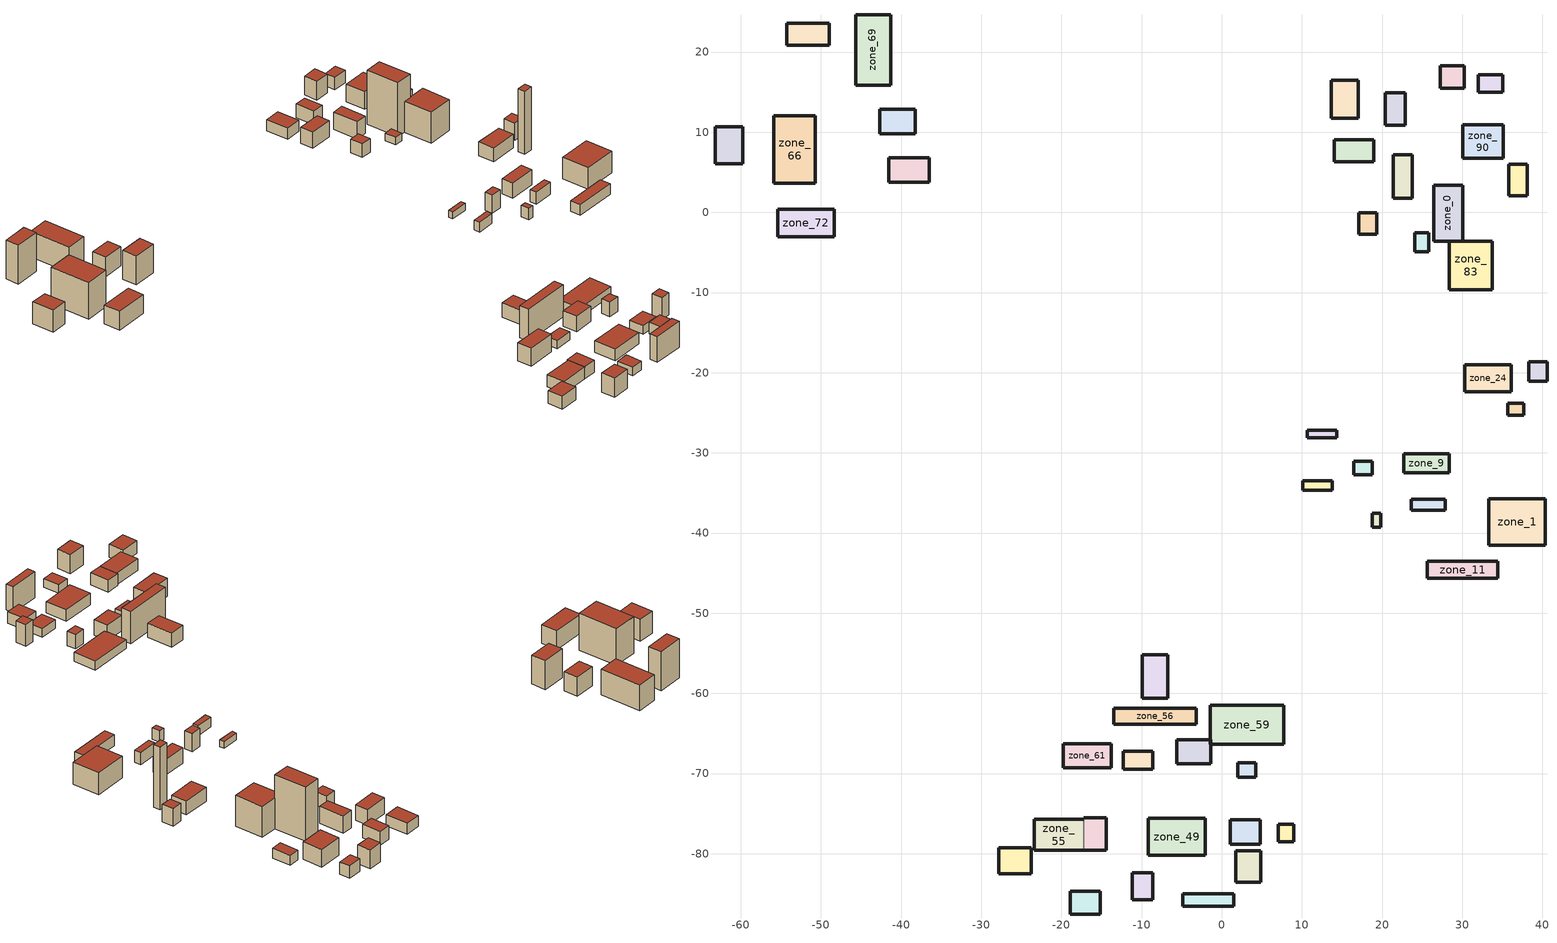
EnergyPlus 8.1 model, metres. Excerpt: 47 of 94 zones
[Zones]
zone_0
 floor ground (Interior Floor): 26.42,-3.58 26.42,3.36 30.04,3.36 30.04,-3.58 z0
 wall outside (Exterior Wall): 26.42,-3.58 30.04,-3.58 30.04,3.36 26.42,3.36 26.42,-3.58 z0:11.54
 roof outside (Exterior Roof): 26.42,-3.58 30.04,-3.58 30.04,3.36 26.42,3.36 z11.54
zone_1
 floor ground (Interior Floor): 33.33,-41.52 33.33,-35.74 40.37,-35.74 40.37,-41.52 z0
 wall outside (Exterior Wall): 33.33,-41.52 40.37,-41.52 40.37,-35.74 33.33,-35.74 33.33,-41.52 z0:4.65
 roof outside (Exterior Roof): 33.33,-41.52 40.37,-41.52 40.37,-35.74 33.33,-35.74 z4.65
zone_9
 floor ground (Interior Floor): 22.73,-32.5 22.73,-30.09 28.4,-30.09 28.4,-32.5 z0
 wall outside (Exterior Wall): 22.73,-32.5 28.4,-32.5 28.4,-30.09 22.73,-30.09 22.73,-32.5 z0:3.24
 roof outside (Exterior Roof): 22.73,-32.5 28.4,-32.5 28.4,-30.09 22.73,-30.09 z3.24
zone_10
 floor ground (Interior Floor): 23.67,-37.14 23.67,-35.77 27.89,-35.77 27.89,-37.14 z0
 wall outside (Exterior Wall): 23.67,-37.14 27.89,-37.14 27.89,-35.77 23.67,-35.77 23.67,-37.14 z0:2.62
 roof outside (Exterior Roof): 23.67,-37.14 27.89,-37.14 27.89,-35.77 23.67,-35.77 z2.62
zone_11
 floor ground (Interior Floor): 25.65,-45.66 25.65,-43.5 34.42,-43.5 34.42,-45.66 z0
 wall outside (Exterior Wall): 25.65,-45.66 34.42,-45.66 34.42,-43.5 25.65,-43.5 25.65,-45.66 z0:2.28
 roof outside (Exterior Roof): 25.65,-45.66 34.42,-45.66 34.42,-43.5 25.65,-43.5 z2.28
zone_14
 floor ground (Interior Floor): 10.7,-28.11 10.7,-27.18 14.35,-27.18 14.35,-28.11 z0
 wall outside (Exterior Wall): 10.7,-28.11 14.35,-28.11 14.35,-27.18 10.7,-27.18 10.7,-28.11 z0:1.44
 roof outside (Exterior Roof): 10.7,-28.11 14.35,-28.11 14.35,-27.18 10.7,-27.18 z1.44
zone_15
 floor ground (Interior Floor): 10.11,-34.64 10.11,-33.45 13.77,-33.45 13.77,-34.64 z0
 wall outside (Exterior Wall): 10.11,-34.64 13.77,-34.64 13.77,-33.45 10.11,-33.45 10.11,-34.64 z0:2.1
 roof outside (Exterior Roof): 10.11,-34.64 13.77,-34.64 13.77,-33.45 10.11,-33.45 z2.1
zone_16
 floor ground (Interior Floor): 16.47,-32.7 16.47,-31.04 18.79,-31.04 18.79,-32.7 z0
 wall outside (Exterior Wall): 16.47,-32.7 18.79,-32.7 18.79,-31.04 16.47,-31.04 16.47,-32.7 z0:3.87
 roof outside (Exterior Roof): 16.47,-32.7 18.79,-32.7 18.79,-31.04 16.47,-31.04 z3.87
zone_17
 floor ground (Interior Floor): 18.75,-39.26 18.75,-37.55 19.81,-37.55 19.81,-39.26 z0
 wall outside (Exterior Wall): 18.75,-39.26 19.81,-39.26 19.81,-37.55 18.75,-37.55 18.75,-39.26 z0:2.47
 roof outside (Exterior Roof): 18.75,-39.26 19.81,-39.26 19.81,-37.55 18.75,-37.55 z2.47
zone_18
 floor ground (Interior Floor): 35.71,-25.28 35.71,-23.8 37.68,-23.8 37.68,-25.28 z0
 wall outside (Exterior Wall): 35.71,-25.28 37.68,-25.28 37.68,-23.8 35.71,-23.8 35.71,-25.28 z0:13.42
 roof outside (Exterior Roof): 35.71,-25.28 37.68,-25.28 37.68,-23.8 35.71,-23.8 z13.42
zone_23
 floor ground (Interior Floor): 38.31,-21.08 38.31,-18.62 40.57,-18.62 40.57,-21.08 z0
 wall outside (Exterior Wall): 38.31,-21.08 40.57,-21.08 40.57,-18.62 38.31,-18.62 38.31,-21.08 z0:3.73
 roof outside (Exterior Roof): 38.31,-21.08 40.57,-21.08 40.57,-18.62 38.31,-18.62 z3.73
zone_24
 floor ground (Interior Floor): 30.3,-22.37 30.3,-19.04 36.13,-19.04 36.13,-22.37 z0
 wall outside (Exterior Wall): 30.3,-22.37 36.13,-22.37 36.13,-19.04 30.3,-19.04 30.3,-22.37 z0:2.94
 roof outside (Exterior Roof): 30.3,-22.37 36.13,-22.37 36.13,-19.04 30.3,-19.04 z2.94
zone_49
 floor ground (Interior Floor): -9.14,-80.19 -9.14,-75.56 -2.06,-75.56 -2.06,-80.19 z0
 wall outside (Exterior Wall): -9.14,-80.19 -2.06,-80.19 -2.06,-75.56 -9.14,-75.56 -9.14,-80.19 z0:2.44
 roof outside (Exterior Roof): -9.14,-80.19 -2.06,-80.19 -2.06,-75.56 -9.14,-75.56 z2.44
zone_50
 floor ground (Interior Floor): 1.05,-78.81 1.05,-75.77 4.83,-75.77 4.83,-78.81 z0
 wall outside (Exterior Wall): 1.05,-78.81 4.83,-78.81 4.83,-75.77 1.05,-75.77 1.05,-78.81 z0:1.81
 roof outside (Exterior Roof): 1.05,-78.81 4.83,-78.81 4.83,-75.77 1.05,-75.77 z1.81
zone_51
 floor ground (Interior Floor): -17.24,-79.55 -17.24,-75.52 -14.4,-75.52 -14.4,-79.55 z0
 wall outside (Exterior Wall): -17.24,-79.55 -14.4,-79.55 -14.4,-75.52 -17.24,-75.52 z0:2.54
 wall to zone_55 (Interior Wall): -17.24,-75.52 -17.24,-79.55 z0:2.54
 roof outside (Exterior Roof): -17.24,-79.55 -14.4,-79.55 -14.4,-75.52 -17.24,-75.52 z2.54
zone_52
 floor ground (Interior Floor): -11.18,-85.75 -11.18,-82.38 -8.61,-82.38 -8.61,-85.75 z0
 wall outside (Exterior Wall): -11.18,-85.75 -8.61,-85.75 -8.61,-82.38 -11.18,-82.38 -11.18,-85.75 z0:1.84
 roof outside (Exterior Roof): -11.18,-85.75 -8.61,-85.75 -8.61,-82.38 -11.18,-82.38 z1.84
zone_53
 floor ground (Interior Floor): -27.81,-82.48 -27.81,-79.27 -23.79,-79.27 -23.79,-82.48 z0
 wall outside (Exterior Wall): -27.81,-82.48 -23.79,-82.48 -23.79,-79.27 -27.81,-79.27 -27.81,-82.48 z0:2.75
 roof outside (Exterior Roof): -27.81,-82.48 -23.79,-82.48 -23.79,-79.27 -27.81,-79.27 z2.75
zone_54
 floor ground (Interior Floor): -18.88,-87.55 -18.88,-84.68 -15.13,-84.68 -15.13,-87.55 z0
 wall outside (Exterior Wall): -18.88,-87.55 -15.13,-87.55 -15.13,-84.68 -18.88,-84.68 -18.88,-87.55 z0:4.1
 roof outside (Exterior Roof): -18.88,-87.55 -15.13,-87.55 -15.13,-84.68 -18.88,-84.68 z4.1
zone_55
 floor ground (Interior Floor): -23.4,-79.55 -23.4,-75.73 -17.24,-75.73 -17.24,-79.55 z0
 wall outside (Exterior Wall): -17.24,-75.73 -23.4,-75.73 -23.4,-79.55 -17.24,-79.55 z0:2.54
 roof outside (Exterior Roof): -23.4,-79.55 -17.24,-79.55 -17.24,-75.73 -23.4,-75.73 z2.54
zone_56
 floor ground (Interior Floor): -13.44,-63.84 -13.44,-61.85 -3.2,-61.85 -3.2,-63.84 z0
 wall outside (Exterior Wall): -13.44,-63.84 -3.2,-63.84 -3.2,-61.85 -13.44,-61.85 -13.44,-63.84 z0:6.86
 roof outside (Exterior Roof): -13.44,-63.84 -3.2,-63.84 -3.2,-61.85 -13.44,-61.85 z6.86
zone_57
 floor ground (Interior Floor): -5.62,-68.75 -5.62,-65.76 -1.37,-65.76 -1.37,-68.75 z0
 wall outside (Exterior Wall): -5.62,-68.75 -1.37,-68.75 -1.37,-65.76 -5.62,-65.76 -5.62,-68.75 z0:3.31
 roof outside (Exterior Roof): -5.62,-68.75 -1.37,-68.75 -1.37,-65.76 -5.62,-65.76 z3.31
zone_58
 floor ground (Interior Floor): -12.26,-69.49 -12.26,-67.21 -8.6,-67.21 -8.6,-69.49 z0
 wall outside (Exterior Wall): -12.26,-69.49 -8.6,-69.49 -8.6,-67.21 -12.26,-67.21 -12.26,-69.49 z0:1.74
 roof outside (Exterior Roof): -12.26,-69.49 -8.6,-69.49 -8.6,-67.21 -12.26,-67.21 z1.74
zone_59
 floor ground (Interior Floor): -1.45,-66.35 -1.45,-61.51 7.72,-61.51 7.72,-66.35 z0
 wall outside (Exterior Wall): -1.45,-66.35 7.72,-66.35 7.72,-61.51 -1.45,-61.51 -1.45,-66.35 z0:1.89
 roof outside (Exterior Roof): -1.45,-66.35 7.72,-66.35 7.72,-61.51 -1.45,-61.51 z1.89
zone_60
 floor ground (Interior Floor): 2.01,-70.48 2.01,-68.65 4.26,-68.65 4.26,-70.48 z0
 wall outside (Exterior Wall): 2.01,-70.48 4.26,-70.48 4.26,-68.65 2.01,-68.65 2.01,-70.48 z0:3.06
 roof outside (Exterior Roof): 2.01,-70.48 4.26,-70.48 4.26,-68.65 2.01,-68.65 z3.06
zone_61
 floor ground (Interior Floor): -19.77,-69.26 -19.77,-66.26 -13.8,-66.26 -13.8,-69.26 z0
 wall outside (Exterior Wall): -19.77,-69.26 -13.8,-69.26 -13.8,-66.26 -19.77,-66.26 -19.77,-69.26 z0:3.8
 roof outside (Exterior Roof): -19.77,-69.26 -13.8,-69.26 -13.8,-66.26 -19.77,-66.26 z3.8
zone_62
 floor ground (Interior Floor): -9.91,-60.64 -9.91,-55.2 -6.71,-55.2 -6.71,-60.64 z0
 wall outside (Exterior Wall): -9.91,-60.64 -6.71,-60.64 -6.71,-55.2 -9.91,-55.2 -9.91,-60.64 z0:3.07
 roof outside (Exterior Roof): -9.91,-60.64 -6.71,-60.64 -6.71,-55.2 -9.91,-55.2 z3.07
zone_63
 floor ground (Interior Floor): 7.04,-78.51 7.04,-76.29 8.98,-76.29 8.98,-78.51 z0
 wall outside (Exterior Wall): 7.04,-78.51 8.98,-78.51 8.98,-76.29 7.04,-76.29 7.04,-78.51 z0:4.64
 roof outside (Exterior Roof): 7.04,-78.51 8.98,-78.51 8.98,-76.29 7.04,-76.29 z4.64
zone_64
 floor ground (Interior Floor): -4.87,-86.56 -4.87,-84.97 1.51,-84.97 1.51,-86.56 z0
 wall outside (Exterior Wall): -4.87,-86.56 1.51,-86.56 1.51,-84.97 -4.87,-84.97 -4.87,-86.56 z0:5.51
 roof outside (Exterior Roof): -4.87,-86.56 1.51,-86.56 1.51,-84.97 -4.87,-84.97 z5.51
zone_65
 floor ground (Interior Floor): 1.74,-83.53 1.74,-79.66 4.87,-79.66 4.87,-83.53 z0
 wall outside (Exterior Wall): 1.74,-83.53 4.87,-83.53 4.87,-79.66 1.74,-79.66 1.74,-83.53 z0:2.5
 roof outside (Exterior Roof): 1.74,-83.53 4.87,-83.53 4.87,-79.66 1.74,-79.66 z2.5
zone_66
 floor ground (Interior Floor): -55.85,3.64 -55.85,12.06 -50.68,12.06 -50.68,3.64 z0
 wall outside (Exterior Wall): -55.85,3.64 -50.68,3.64 -50.68,12.06 -55.85,12.06 -55.85,3.64 z0:7.83
 roof outside (Exterior Roof): -55.85,3.64 -50.68,3.64 -50.68,12.06 -55.85,12.06 z7.83
zone_67
 floor ground (Interior Floor): -63.2,6.04 -63.2,10.68 -59.71,10.68 -59.71,6.04 z0
 wall outside (Exterior Wall): -63.2,6.04 -59.71,6.04 -59.71,10.68 -63.2,10.68 -63.2,6.04 z0:4.7
 roof outside (Exterior Roof): -63.2,6.04 -59.71,6.04 -59.71,10.68 -63.2,10.68 z4.7
zone_68
 floor ground (Interior Floor): -54.27,20.83 -54.27,23.61 -48.95,23.61 -48.95,20.83 z0
 wall outside (Exterior Wall): -54.27,20.83 -48.95,20.83 -48.95,23.61 -54.27,23.61 -54.27,20.83 z0:8.33
 roof outside (Exterior Roof): -54.27,20.83 -48.95,20.83 -48.95,23.61 -54.27,23.61 z8.33
zone_69
 floor ground (Interior Floor): -45.62,15.87 -45.62,24.65 -41.26,24.65 -41.26,15.87 z0
 wall outside (Exterior Wall): -45.62,15.87 -41.26,15.87 -41.26,24.65 -45.62,24.65 -45.62,15.87 z0:5.47
 roof outside (Exterior Roof): -45.62,15.87 -41.26,15.87 -41.26,24.65 -45.62,24.65 z5.47
zone_70
 floor ground (Interior Floor): -42.66,9.82 -42.66,12.83 -38.21,12.83 -38.21,9.82 z0
 wall outside (Exterior Wall): -42.66,9.82 -38.21,9.82 -38.21,12.83 -42.66,12.83 -42.66,9.82 z0:4.11
 roof outside (Exterior Roof): -42.66,9.82 -38.21,9.82 -38.21,12.83 -42.66,12.83 z4.11
zone_71
 floor ground (Interior Floor): -41.55,3.77 -41.55,6.82 -36.49,6.82 -36.49,3.77 z0
 wall outside (Exterior Wall): -41.55,3.77 -36.49,3.77 -36.49,6.82 -41.55,6.82 -41.55,3.77 z0:6.18
 roof outside (Exterior Roof): -41.55,3.77 -36.49,3.77 -36.49,6.82 -41.55,6.82 z6.18
zone_72
 floor ground (Interior Floor): -55.39,-3.04 -55.39,0.39 -48.33,0.39 -48.33,-3.04 z0
 wall outside (Exterior Wall): -55.39,-3.04 -48.33,-3.04 -48.33,0.39 -55.39,0.39 -55.39,-3.04 z0:4.04
 roof outside (Exterior Roof): -55.39,-3.04 -48.33,-3.04 -48.33,0.39 -55.39,0.39 z4.04
zone_83
 floor ground (Interior Floor): 28.35,-9.67 28.35,-3.58 33.75,-3.58 33.75,-9.67 z0
 wall outside (Exterior Wall): 28.35,-9.67 33.75,-9.67 33.75,-3.58 28.35,-3.58 28.35,-9.67 z0:6.63
 roof outside (Exterior Roof): 28.35,-9.67 33.75,-9.67 33.75,-3.58 28.35,-3.58 z6.63
zone_84
 floor ground (Interior Floor): 24.07,-4.89 24.07,-2.55 25.81,-2.55 25.81,-4.89 z0
 wall outside (Exterior Wall): 24.07,-4.89 25.81,-4.89 25.81,-2.55 24.07,-2.55 24.07,-4.89 z0:1.61
 roof outside (Exterior Roof): 24.07,-4.89 25.81,-4.89 25.81,-2.55 24.07,-2.55 z1.61
zone_85
 floor ground (Interior Floor): 21.38,1.76 21.38,7.17 23.76,7.17 23.76,1.76 z0
 wall outside (Exterior Wall): 21.38,1.76 23.76,1.76 23.76,7.17 21.38,7.17 21.38,1.76 z0:3.68
 roof outside (Exterior Roof): 21.38,1.76 23.76,1.76 23.76,7.17 21.38,7.17 z3.68
zone_86
 floor ground (Interior Floor): 17.06,-2.71 17.06,-0.03 19.33,-0.03 19.33,-2.71 z0
 wall outside (Exterior Wall): 17.06,-2.71 19.33,-2.71 19.33,-0.03 17.06,-0.03 17.06,-2.71 z0:2.91
 roof outside (Exterior Roof): 17.06,-2.71 19.33,-2.71 19.33,-0.03 17.06,-0.03 z2.91
zone_87
 floor ground (Interior Floor): 20.38,10.87 20.38,14.9 22.88,14.9 22.88,10.87 z0
 wall outside (Exterior Wall): 20.38,10.87 22.88,10.87 22.88,14.9 20.38,14.9 20.38,10.87 z0:2.91
 roof outside (Exterior Roof): 20.38,10.87 22.88,10.87 22.88,14.9 20.38,14.9 z2.91
zone_88
 floor ground (Interior Floor): 13.69,11.73 13.69,16.49 17.04,16.49 17.04,11.73 z0
 wall outside (Exterior Wall): 13.69,11.73 17.04,11.73 17.04,16.49 13.69,16.49 13.69,11.73 z0:2.32
 roof outside (Exterior Roof): 13.69,11.73 17.04,11.73 17.04,16.49 13.69,16.49 z2.32
zone_89
 floor ground (Interior Floor): 14.05,6.3 14.05,9.05 18.95,9.05 18.95,6.3 z0
 wall outside (Exterior Wall): 14.05,6.3 18.95,6.3 18.95,9.05 14.05,9.05 14.05,6.3 z0:3.37
 roof outside (Exterior Roof): 14.05,6.3 18.95,6.3 18.95,9.05 14.05,9.05 z3.37
zone_90
 floor ground (Interior Floor): 30.07,6.73 30.07,10.92 35.1,10.92 35.1,6.73 z0
 wall outside (Exterior Wall): 30.07,6.73 35.1,6.73 35.1,10.92 30.07,10.92 30.07,6.73 z0:3.76
 roof outside (Exterior Roof): 30.07,6.73 35.1,6.73 35.1,10.92 30.07,10.92 z3.76
zone_91
 floor ground (Interior Floor): 27.28,15.47 27.28,18.27 30.28,18.27 30.28,15.47 z0
 wall outside (Exterior Wall): 27.28,15.47 30.28,15.47 30.28,18.27 27.28,18.27 27.28,15.47 z0:4.05
 roof outside (Exterior Roof): 27.28,15.47 30.28,15.47 30.28,18.27 27.28,18.27 z4.05
zone_92
 floor ground (Interior Floor): 31.99,15.01 31.99,17.18 35.02,17.18 35.02,15.01 z0
 wall outside (Exterior Wall): 31.99,15.01 35.02,15.01 35.02,17.18 31.99,17.18 31.99,15.01 z0:2.63
 roof outside (Exterior Roof): 31.99,15.01 35.02,15.01 35.02,17.18 31.99,17.18 z2.63
zone_93
 floor ground (Interior Floor): 35.8,2.05 35.8,6.03 38.1,6.03 38.1,2.05 z0
 wall outside (Exterior Wall): 35.8,2.05 38.1,2.05 38.1,6.03 35.8,6.03 35.8,2.05 z0:2.09
 roof outside (Exterior Roof): 35.8,2.05 38.1,2.05 38.1,6.03 35.8,6.03 z2.09
[Building]
unnamed.idf: North Axis {deg}=0; Terrain=City; Loads Convergence Tolerance Value=0.04; Temperature Convergence Tolerance Value {deltaC}=0.4; Solar Distribution or maybe FullExterior=FullInteriorAndExteriorWithReflections; Maximum Number of Warmup Days=25; Minimum Number of Warmup Days=6
[Site:Location]
New York J F Kennedy IntL Ar	USA: 40.65, -73.8, -5, 5
[SizingPeriod:WeatherFileConditionType]
ExtremeSizingWinterExtreme: WinterExtreme, Monday, Yes, Yes
ExtremeSizingSummerExtreme: SummerExtreme, Monday, Yes, Yes
[Construction]
EXTERIOR WALL: M01 100mm brick, M15 200mm heavyweight concrete, I02 50mm insulation board, F04 Wall air space resistance, G01a 19mm gypsum board
INTERIOR FLOOR: F16 Acoustic tile, F05 Ceiling air space resistance, M11 100mm lightweight concrete
EXTERIOR ROOF: M11 100mm lightweight concrete, F05 Ceiling air space resistance, F16 Acoustic tile
INTERIOR WALL: G01a 19mm gypsum board, F04 Wall air space resistance, G01a 19mm gypsum board
[Material] - Thermal Absorptance=0.9
Name | - Roughness | - Thickness {m} | - Conductivity {W/m-K} | - Density {kg/m3} | - Specific Heat {J/kg-K} | - Solar Absorptance | - Visible Absorptance
M01 100MM BRICK | MediumRough | 0.1016 | 0.89 | 1920 | 790 | 0.7 | 0.7
M15 200MM HEAVYWEIGHT CONCRETE | MediumRough | 0.2032 | 1.95 | 2240 | 900 | 0.7 | 0.7
I02 50MM INSULATION BOARD | MediumRough | 0.0508 | 0.03 | 43 | 1210 | 0.7 | 0.7
G01A 19MM GYPSUM BOARD | MediumSmooth | 0.019 | 0.16 | 800 | 1090 | 0.4 | 0.4
F16 ACOUSTIC TILE | MediumSmooth | 0.0191 | 0.06 | 368 | 590 | 0.3 | 0.3
M11 100MM LIGHTWEIGHT CONCRETE | MediumRough | 0.1016 | 0.53 | 1280 | 840 | 0.5 | 0.5
[Material:AirGap]
Name | - Thermal Resistance {m2-K/W}
F04 WALL AIR SPACE RESISTANCE | 0.15
F05 CEILING AIR SPACE RESISTANCE | 0.18
[Zone] Type=1
zone_0; zone_1; zone_1; zone_9; zone_10; zone_11; zone_14; zone_15; zone_16; zone_17; zone_18; zone_23; zone_24; zone_49; zone_50; zone_51; zone_52; zone_53; zone_54; zone_55; zone_56; zone_57; zone_58; zone_59; zone_60; zone_61; zone_62; zone_63; zone_64; zone_65; zone_66; zone_67; zone_68; zone_69; zone_70; zone_71; zone_72; zone_83; zone_84; zone_85; zone_86; zone_87; zone_88; zone_89; zone_90; zone_91; zone_92; zone_93
[HVACTemplate:Zone:IdealLoadsAirSystem] Heating Supply Air Temp {C}=50; Cooling Supply Air Temp {C}=13; Heating Limit=NoLimit; Cooling Limit=NoLimit; Humidification Control Type=None; Outdoor Air Method=DetailedSpecification
Name | Template Thermostat | Design Specification Outdoor Air Object
zone_0 | zone_0_HVAC | DSOAzone_0
zone_1 | zone_1_HVAC | DSOAzone_1
zone_9 | zone_9_HVAC | DSOAzone_9
zone_10 | zone_10_HVAC | DSOAzone_10
zone_11 | zone_11_HVAC | DSOAzone_11
zone_14 | zone_14_HVAC | DSOAzone_14
zone_15 | zone_15_HVAC | DSOAzone_15
zone_16 | zone_16_HVAC | DSOAzone_16
zone_17 | zone_17_HVAC | DSOAzone_17
zone_18 | zone_18_HVAC | DSOAzone_18
zone_23 | zone_23_HVAC | DSOAzone_23
zone_24 | zone_24_HVAC | DSOAzone_24
zone_49 | zone_49_HVAC | DSOAzone_49
zone_50 | zone_50_HVAC | DSOAzone_50
zone_51 | zone_51_HVAC | DSOAzone_51
zone_52 | zone_52_HVAC | DSOAzone_52
zone_53 | zone_53_HVAC | DSOAzone_53
zone_54 | zone_54_HVAC | DSOAzone_54
zone_55 | zone_55_HVAC | DSOAzone_55
zone_56 | zone_56_HVAC | DSOAzone_56
zone_57 | zone_57_HVAC | DSOAzone_57
zone_58 | zone_58_HVAC | DSOAzone_58
zone_59 | zone_59_HVAC | DSOAzone_59
zone_60 | zone_60_HVAC | DSOAzone_60
zone_61 | zone_61_HVAC | DSOAzone_61
zone_62 | zone_62_HVAC | DSOAzone_62
zone_63 | zone_63_HVAC | DSOAzone_63
zone_64 | zone_64_HVAC | DSOAzone_64
zone_65 | zone_65_HVAC | DSOAzone_65
zone_66 | zone_66_HVAC | DSOAzone_66
zone_67 | zone_67_HVAC | DSOAzone_67
zone_68 | zone_68_HVAC | DSOAzone_68
zone_69 | zone_69_HVAC | DSOAzone_69
zone_70 | zone_70_HVAC | DSOAzone_70
zone_71 | zone_71_HVAC | DSOAzone_71
zone_72 | zone_72_HVAC | DSOAzone_72
zone_83 | zone_83_HVAC | DSOAzone_83
zone_84 | zone_84_HVAC | DSOAzone_84
zone_85 | zone_85_HVAC | DSOAzone_85
zone_86 | zone_86_HVAC | DSOAzone_86
zone_87 | zone_87_HVAC | DSOAzone_87
zone_88 | zone_88_HVAC | DSOAzone_88
zone_89 | zone_89_HVAC | DSOAzone_89
zone_90 | zone_90_HVAC | DSOAzone_90
zone_91 | zone_91_HVAC | DSOAzone_91
zone_92 | zone_92_HVAC | DSOAzone_92
zone_93 | zone_93_HVAC | DSOAzone_93
[HVACTemplate:Thermostat] Heating Setpoint Schedule=MidriseApartment Apartment HtgSetp; Constant Heating Setpoint {C}=''; Cooling Setpoint Schedule=MidriseApartment Apartment ClgSetp; Constant Cooling Setpoint {C}=''
zone_0_HVAC; zone_1_HVAC; zone_2_HVAC; zone_3_HVAC; zone_4_HVAC; zone_5_HVAC; zone_6_HVAC; zone_7_HVAC; zone_8_HVAC; zone_9_HVAC; zone_10_HVAC; zone_11_HVAC; zone_12_HVAC; zone_13_HVAC; zone_14_HVAC; zone_15_HVAC; zone_16_HVAC; zone_17_HVAC; zone_18_HVAC; zone_19_HVAC; zone_20_HVAC; zone_21_HVAC; zone_22_HVAC; zone_23_HVAC; zone_24_HVAC; zone_25_HVAC; zone_26_HVAC; zone_27_HVAC; zone_28_HVAC; zone_29_HVAC; zone_30_HVAC; zone_31_HVAC; zone_32_HVAC; zone_33_HVAC; zone_34_HVAC; zone_35_HVAC; zone_36_HVAC; zone_37_HVAC; zone_38_HVAC; zone_39_HVAC; zone_40_HVAC; zone_41_HVAC; zone_42_HVAC; zone_43_HVAC; zone_44_HVAC; zone_45_HVAC; zone_46_HVAC; zone_47_HVAC; zone_48_HVAC; zone_49_HVAC; zone_50_HVAC; zone_51_HVAC; zone_52_HVAC; zone_53_HVAC; zone_54_HVAC; zone_55_HVAC; zone_56_HVAC; zone_57_HVAC; zone_58_HVAC; zone_59_HVAC; zone_60_HVAC; zone_61_HVAC; zone_62_HVAC; zone_63_HVAC; zone_64_HVAC; zone_65_HVAC; zone_66_HVAC; zone_67_HVAC; zone_68_HVAC; zone_69_HVAC; zone_70_HVAC; zone_71_HVAC; zone_72_HVAC; zone_73_HVAC; zone_74_HVAC; zone_75_HVAC; zone_76_HVAC; zone_77_HVAC; zone_78_HVAC; zone_79_HVAC; zone_80_HVAC; zone_81_HVAC; zone_82_HVAC; zone_83_HVAC; zone_84_HVAC; zone_85_HVAC; zone_86_HVAC; zone_87_HVAC; zone_88_HVAC; zone_89_HVAC; zone_90_HVAC; zone_91_HVAC; zone_92_HVAC; zone_93_HVAC
[ElectricEquipment] Schedule=MidriseApartment Apartment Equip; Design Level Calculation Method=Watts/Area; Watts per Zone Floor Area {W/m2}=3.87503
Name | Zone or ZoneList
zone_0ElectricEquipment | zone_0
zone_1ElectricEquipment | zone_1
zone_9ElectricEquipment | zone_9
zone_10ElectricEquipment | zone_10
zone_11ElectricEquipment | zone_11
zone_14ElectricEquipment | zone_14
zone_15ElectricEquipment | zone_15
zone_16ElectricEquipment | zone_16
zone_17ElectricEquipment | zone_17
zone_18ElectricEquipment | zone_18
zone_23ElectricEquipment | zone_23
zone_24ElectricEquipment | zone_24
zone_49ElectricEquipment | zone_49
zone_50ElectricEquipment | zone_50
zone_51ElectricEquipment | zone_51
zone_52ElectricEquipment | zone_52
zone_53ElectricEquipment | zone_53
zone_54ElectricEquipment | zone_54
zone_55ElectricEquipment | zone_55
zone_56ElectricEquipment | zone_56
zone_57ElectricEquipment | zone_57
zone_58ElectricEquipment | zone_58
zone_59ElectricEquipment | zone_59
zone_60ElectricEquipment | zone_60
zone_61ElectricEquipment | zone_61
zone_62ElectricEquipment | zone_62
zone_63ElectricEquipment | zone_63
zone_64ElectricEquipment | zone_64
zone_65ElectricEquipment | zone_65
zone_66ElectricEquipment | zone_66
zone_67ElectricEquipment | zone_67
zone_68ElectricEquipment | zone_68
zone_69ElectricEquipment | zone_69
zone_70ElectricEquipment | zone_70
zone_71ElectricEquipment | zone_71
zone_72ElectricEquipment | zone_72
zone_83ElectricEquipment | zone_83
zone_84ElectricEquipment | zone_84
zone_85ElectricEquipment | zone_85
zone_86ElectricEquipment | zone_86
zone_87ElectricEquipment | zone_87
zone_88ElectricEquipment | zone_88
zone_89ElectricEquipment | zone_89
zone_90ElectricEquipment | zone_90
zone_91ElectricEquipment | zone_91
zone_92ElectricEquipment | zone_92
zone_93ElectricEquipment | zone_93
[People] Number of People Schedule=MidriseApartment Apartment Occ; Number of People Calculation Method=People/Area; People per Zone Floor Area {person/m2}=0.0283092; Fraction Radiant=0.3; Sensible Heat Fraction=autocalculate; Activity Level Schedule=MidriseApartment Activity
Name | Zone or ZoneList
zone_0OfficePeople | zone_0
zone_1OfficePeople | zone_1
zone_9OfficePeople | zone_9
zone_10OfficePeople | zone_10
zone_11OfficePeople | zone_11
zone_14OfficePeople | zone_14
zone_15OfficePeople | zone_15
zone_16OfficePeople | zone_16
zone_17OfficePeople | zone_17
zone_18OfficePeople | zone_18
zone_23OfficePeople | zone_23
zone_24OfficePeople | zone_24
zone_49OfficePeople | zone_49
zone_50OfficePeople | zone_50
zone_51OfficePeople | zone_51
zone_52OfficePeople | zone_52
zone_53OfficePeople | zone_53
zone_54OfficePeople | zone_54
zone_55OfficePeople | zone_55
zone_56OfficePeople | zone_56
zone_57OfficePeople | zone_57
zone_58OfficePeople | zone_58
zone_59OfficePeople | zone_59
zone_60OfficePeople | zone_60
zone_61OfficePeople | zone_61
zone_62OfficePeople | zone_62
zone_63OfficePeople | zone_63
zone_64OfficePeople | zone_64
zone_65OfficePeople | zone_65
zone_66OfficePeople | zone_66
zone_67OfficePeople | zone_67
zone_68OfficePeople | zone_68
zone_69OfficePeople | zone_69
zone_70OfficePeople | zone_70
zone_71OfficePeople | zone_71
zone_72OfficePeople | zone_72
zone_83OfficePeople | zone_83
zone_84OfficePeople | zone_84
zone_85OfficePeople | zone_85
zone_86OfficePeople | zone_86
zone_87OfficePeople | zone_87
zone_88OfficePeople | zone_88
zone_89OfficePeople | zone_89
zone_90OfficePeople | zone_90
zone_91OfficePeople | zone_91
zone_92OfficePeople | zone_92
zone_93OfficePeople | zone_93
[Lights] Schedule=MidriseApartment Apartment Light; Design Level Calculation Method=Watts/Area; Watts per Zone Floor Area {W/m2}=11.8404
Name | Zone or ZoneList
zone_0OfficeLights | zone_0
zone_1OfficeLights | zone_1
zone_9OfficeLights | zone_9
zone_10OfficeLights | zone_10
zone_11OfficeLights | zone_11
zone_14OfficeLights | zone_14
zone_15OfficeLights | zone_15
zone_16OfficeLights | zone_16
zone_17OfficeLights | zone_17
zone_18OfficeLights | zone_18
zone_23OfficeLights | zone_23
zone_24OfficeLights | zone_24
zone_49OfficeLights | zone_49
zone_50OfficeLights | zone_50
zone_51OfficeLights | zone_51
zone_52OfficeLights | zone_52
zone_53OfficeLights | zone_53
zone_54OfficeLights | zone_54
zone_55OfficeLights | zone_55
zone_56OfficeLights | zone_56
zone_57OfficeLights | zone_57
zone_58OfficeLights | zone_58
zone_59OfficeLights | zone_59
zone_60OfficeLights | zone_60
zone_61OfficeLights | zone_61
zone_62OfficeLights | zone_62
zone_63OfficeLights | zone_63
zone_64OfficeLights | zone_64
zone_65OfficeLights | zone_65
zone_66OfficeLights | zone_66
zone_67OfficeLights | zone_67
zone_68OfficeLights | zone_68
zone_69OfficeLights | zone_69
zone_70OfficeLights | zone_70
zone_71OfficeLights | zone_71
zone_72OfficeLights | zone_72
zone_83OfficeLights | zone_83
zone_84OfficeLights | zone_84
zone_85OfficeLights | zone_85
zone_86OfficeLights | zone_86
zone_87OfficeLights | zone_87
zone_88OfficeLights | zone_88
zone_89OfficeLights | zone_89
zone_90OfficeLights | zone_90
zone_91OfficeLights | zone_91
zone_92OfficeLights | zone_92
zone_93OfficeLights | zone_93
[ZoneInfiltration:DesignFlowRate] Schedule=MidriseApartment Infil; Design Flow Rate Calculation Method=Flow/Area; Flow per Zone Floor Area {m3/s-m2}=0.000226568
Name | Zone or ZoneList
zone_0_Infiltration | zone_0
zone_1_Infiltration | zone_1
zone_9_Infiltration | zone_9
zone_10_Infiltration | zone_10
zone_11_Infiltration | zone_11
zone_14_Infiltration | zone_14
zone_15_Infiltration | zone_15
zone_16_Infiltration | zone_16
zone_17_Infiltration | zone_17
zone_18_Infiltration | zone_18
zone_23_Infiltration | zone_23
zone_24_Infiltration | zone_24
zone_49_Infiltration | zone_49
zone_50_Infiltration | zone_50
zone_51_Infiltration | zone_51
zone_52_Infiltration | zone_52
zone_53_Infiltration | zone_53
zone_54_Infiltration | zone_54
zone_55_Infiltration | zone_55
zone_56_Infiltration | zone_56
zone_57_Infiltration | zone_57
zone_58_Infiltration | zone_58
zone_59_Infiltration | zone_59
zone_60_Infiltration | zone_60
zone_61_Infiltration | zone_61
zone_62_Infiltration | zone_62
zone_63_Infiltration | zone_63
zone_64_Infiltration | zone_64
zone_65_Infiltration | zone_65
zone_66_Infiltration | zone_66
zone_67_Infiltration | zone_67
zone_68_Infiltration | zone_68
zone_69_Infiltration | zone_69
zone_70_Infiltration | zone_70
zone_71_Infiltration | zone_71
zone_72_Infiltration | zone_72
zone_83_Infiltration | zone_83
zone_84_Infiltration | zone_84
zone_85_Infiltration | zone_85
zone_86_Infiltration | zone_86
zone_87_Infiltration | zone_87
zone_88_Infiltration | zone_88
zone_89_Infiltration | zone_89
zone_90_Infiltration | zone_90
zone_91_Infiltration | zone_91
zone_92_Infiltration | zone_92
zone_93_Infiltration | zone_93
[DesignSpecification:OutdoorAir] Outdoor Air Method=Maximum; Outdoor Air Flow per Person {m3/s-person}=0; Outdoor Air Flow per Zone Floor Area {m3/s-m2}=0; Outdoor Air Flow per Zone {m3/s}=0
DSOAzone_0; DSOAzone_1; DSOAzone_9; DSOAzone_10; DSOAzone_11; DSOAzone_14; DSOAzone_15; DSOAzone_16; DSOAzone_17; DSOAzone_18; DSOAzone_23; DSOAzone_24; DSOAzone_49; DSOAzone_50; DSOAzone_51; DSOAzone_52; DSOAzone_53; DSOAzone_54; DSOAzone_55; DSOAzone_56; DSOAzone_57; DSOAzone_58; DSOAzone_59; DSOAzone_60; DSOAzone_61; DSOAzone_62; DSOAzone_63; DSOAzone_64; DSOAzone_65; DSOAzone_66; DSOAzone_67; DSOAzone_68; DSOAzone_69; DSOAzone_70; DSOAzone_71; DSOAzone_72; DSOAzone_83; DSOAzone_84; DSOAzone_85; DSOAzone_86; DSOAzone_87; DSOAzone_88; DSOAzone_89; DSOAzone_90; DSOAzone_91; DSOAzone_92; DSOAzone_93
[Schedule:Year]
MIDRISEAPARTMENT ACTIVITY: Schedule:Week:Daily {78c76c19-7432-46f1-b258-ac0661c6a983}, 1, 1, 12, 31
MIDRISEAPARTMENT APARTMENT EQUIP: Schedule:Week:Daily {8834b73c-ddbc-4355-91db-38c05495cc95}, 1, 1, 12, 31
MIDRISEAPARTMENT APARTMENT HTGSETP: Schedule:Week:Daily {e95e365f-288e-4290-9db9-58bca6a15f74}, 1, 1, 12, 31
MIDRISEAPARTMENT INFIL: Schedule:Week:Daily {aea13f67-aa55-4f8c-b969-1ce3e73aa537}, 1, 1, 12, 31
MIDRISEAPARTMENT APARTMENT OCC: Schedule:Week:Daily {dfcaa5b0-c5fd-41a0-a8de-bc57fc225c10}, 1, 1, 12, 31
MIDRISEAPARTMENT APARTMENT LIGHT: Schedule:Week:Daily {8e01d304-ffca-49a8-b06f-42e0992d5bc0}, 1, 1, 12, 31
MIDRISEAPARTMENT APARTMENT CLGSETP: Schedule:Week:Daily {af08be85-2dc7-45f8-9521-9ac1f8cd06ec}, 1, 1, 12, 31
[Schedule:Week:Daily]
SCHEDULE:WEEK:DAILY {78C76C19-7432-46F1-B258-AC0661C6A983}: MidriseApartment Activity Default Schedule, MidriseApartment Activity Default Schedule, MidriseApartment Activity Default Schedule, MidriseApartment Activity Default Schedule, MidriseApartment Activity Default Schedule, MidriseApartment Activity Default Schedule, MidriseApartment Activity Default Schedule, MidriseApartment Activity Default Schedule, MidriseApartment Activity Summer Design Day, MidriseApartment Activity Winter Design Day, MidriseApartment Activity Default Schedule, MidriseApartment Activity Default Schedule
SCHEDULE:WEEK:DAILY {8834B73C-DDBC-4355-91DB-38C05495CC95}: MidriseApartment Apartment Equip Default Schedule, MidriseApartment Apartment Equip Default Schedule, MidriseApartment Apartment Equip Default Schedule, MidriseApartment Apartment Equip Default Schedule, MidriseApartment Apartment Equip Default Schedule, MidriseApartment Apartment Equip Default Schedule, MidriseApartment Apartment Equip Default Schedule, MidriseApartment Apartment Equip Default Schedule, MidriseApartment Apartment Equip Summer Design Day, MidriseApartment Apartment Equip Winter Design Day, MidriseApartment Apartment Equip Default Schedule, MidriseApartment Apartment Equip Default Schedule
SCHEDULE:WEEK:DAILY {E95E365F-288E-4290-9DB9-58BCA6A15F74}: MidriseApartment Apartment HtgSetp Default Schedule, MidriseApartment Apartment HtgSetp Default Schedule, MidriseApartment Apartment HtgSetp Default Schedule, MidriseApartment Apartment HtgSetp Default Schedule, MidriseApartment Apartment HtgSetp Default Schedule, MidriseApartment Apartment HtgSetp Default Schedule, MidriseApartment Apartment HtgSetp Default Schedule, MidriseApartment Apartment HtgSetp Default Schedule, MidriseApartment Apartment HtgSetp Default Schedule, MidriseApartment Apartment HtgSetp Default Schedule, MidriseApartment Apartment HtgSetp Default Schedule, MidriseApartment Apartment HtgSetp Default Schedule
SCHEDULE:WEEK:DAILY {AEA13F67-AA55-4F8C-B969-1CE3E73AA537}: MidriseApartment Infil Default Schedule, MidriseApartment Infil Default Schedule, MidriseApartment Infil Default Schedule, MidriseApartment Infil Default Schedule, MidriseApartment Infil Default Schedule, MidriseApartment Infil Default Schedule, MidriseApartment Infil Default Schedule, MidriseApartment Infil Default Schedule, MidriseApartment Infil Summer Design Day, MidriseApartment Infil Winter Design Day, MidriseApartment Infil Default Schedule, MidriseApartment Infil Default Schedule
SCHEDULE:WEEK:DAILY {DFCAA5B0-C5FD-41A0-A8DE-BC57FC225C10}: MidriseApartment Apartment Occ Default Schedule, MidriseApartment Apartment Occ Default Schedule, MidriseApartment Apartment Occ Default Schedule, MidriseApartment Apartment Occ Default Schedule, MidriseApartment Apartment Occ Default Schedule, MidriseApartment Apartment Occ Default Schedule, MidriseApartment Apartment Occ Default Schedule, MidriseApartment Apartment Occ Default Schedule, MidriseApartment Apartment Occ Summer Design Day, MidriseApartment Apartment Occ Winter Design Day, MidriseApartment Apartment Occ Default Schedule, MidriseApartment Apartment Occ Default Schedule
SCHEDULE:WEEK:DAILY {8E01D304-FFCA-49A8-B06F-42E0992D5BC0}: MidriseApartment Apartment Light Default Schedule, MidriseApartment Apartment Light Default Schedule, MidriseApartment Apartment Light Default Schedule, MidriseApartment Apartment Light Default Schedule, MidriseApartment Apartment Light Default Schedule, MidriseApartment Apartment Light Default Schedule, MidriseApartment Apartment Light Default Schedule, MidriseApartment Apartment Light Default Schedule, MidriseApartment Apartment Light Summer Design Day, MidriseApartment Apartment Light Winter Design Day, MidriseApartment Apartment Light Default Schedule, MidriseApartment Apartment Light Default Schedule
SCHEDULE:WEEK:DAILY {AF08BE85-2DC7-45F8-9521-9AC1F8CD06EC}: MidriseApartment Apartment ClgSetp Default Schedule, MidriseApartment Apartment ClgSetp Default Schedule, MidriseApartment Apartment ClgSetp Default Schedule, MidriseApartment Apartment ClgSetp Default Schedule, MidriseApartment Apartment ClgSetp Default Schedule, MidriseApartment Apartment ClgSetp Default Schedule, MidriseApartment Apartment ClgSetp Default Schedule, MidriseApartment Apartment ClgSetp Default Schedule, MidriseApartment Apartment ClgSetp Default Schedule, MidriseApartment Apartment ClgSetp Default Schedule, MidriseApartment Apartment ClgSetp Default Schedule, MidriseApartment Apartment ClgSetp Default Schedule
[Schedule:Day:Interval]
MIDRISEAPARTMENT ACTIVITY DEFAULT SCHEDULE; MIDRISEAPARTMENT ACTIVITY SUMMER DESIGN DAY; MIDRISEAPARTMENT ACTIVITY WINTER DESIGN DAY: No, 24:00, 120
MIDRISEAPARTMENT APARTMENT EQUIP DEFAULT SCHEDULE; MIDRISEAPARTMENT APARTMENT EQUIP SUMMER DESIGN DAY; MIDRISEAPARTMENT APARTMENT EQUIP WINTER DESIGN DAY: No, 01:00, 0.45, 02:00, 0.41, 03:00, 0.39, 05:00, 0.38, 06:00, 0.43, 07:00, 0.54, 08:00, 0.65, 09:00, 0.66, 10:00, 0.67, 11:00, 0.69, 12:00, 0.7, 13:00, 0.69, 14:00, 0.66, 15:00, 0.65, 16:00, 0.68, 17:00, 0.8, 19:00, 1, 20:00, 0.93, 21:00, 0.89, 22:00, 0.85, 23:00, 0.71, 24:00, 0.58
MIDRISEAPARTMENT APARTMENT HTGSETP DEFAULT SCHEDULE: No, 24:00, 20
MIDRISEAPARTMENT INFIL DEFAULT SCHEDULE; MIDRISEAPARTMENT INFIL SUMMER DESIGN DAY; MIDRISEAPARTMENT INFIL WINTER DESIGN DAY: No, 24:00, 1
MIDRISEAPARTMENT APARTMENT OCC DEFAULT SCHEDULE; MIDRISEAPARTMENT APARTMENT OCC SUMMER DESIGN DAY; MIDRISEAPARTMENT APARTMENT OCC WINTER DESIGN DAY: No, 07:00, 1, 08:00, 0.85, 09:00, 0.39, 16:00, 0.25, 17:00, 0.3, 18:00, 0.52, 21:00, 0.87, 24:00, 1
MIDRISEAPARTMENT APARTMENT LIGHT DEFAULT SCHEDULE; MIDRISEAPARTMENT APARTMENT LIGHT SUMMER DESIGN DAY; MIDRISEAPARTMENT APARTMENT LIGHT WINTER DESIGN DAY: No, 04:00, 0.067, 05:00, 0.187, 06:00, 0.394, 07:00, 0.44, 08:00, 0.393, 09:00, 0.172, 15:00, 0.119, 16:00, 0.206, 17:00, 0.439, 18:00, 0.616, 19:00, 0.829, 20:00, 0.986, 21:00, 1, 22:00, 0.692, 23:00, 0.384, 24:00, 0.16
MIDRISEAPARTMENT APARTMENT CLGSETP DEFAULT SCHEDULE: No, 24:00, 25.5
